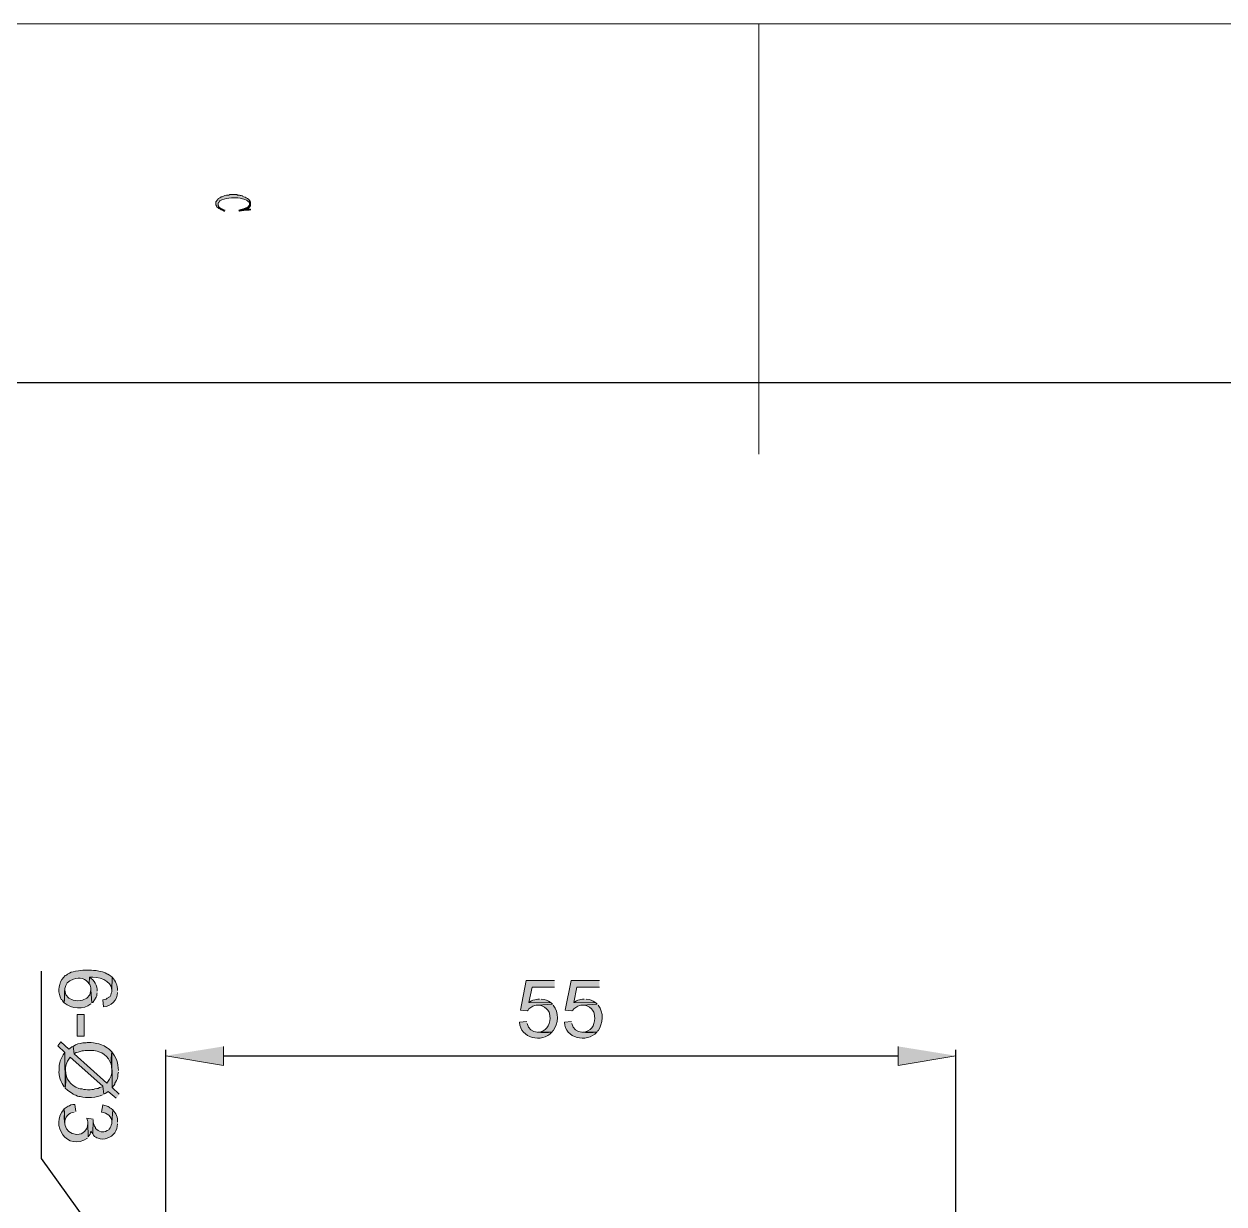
# Model space of a CAD drawing. Header units: inches. Extents: x 3 to 207, y 6 to 294.
# Drawn here: x 69.9 to 127.2, y 237.5 to 293.9 of the extents above; entities that cross this region are included whole.
import ezdxf

# ---------------------------------------------------------------- set-up
doc = ezdxf.new("R2010")
doc.units = ezdxf.units.IN
doc.header["$MEASUREMENT"] = 0
doc.layers.add('图层 1', color=7, linetype='Continuous')

msp = doc.modelspace()

# ---------------------------------------------------------------- hatches: boundary and pattern name
at = {"layer": '图层 1', "true_color": 0xffffff}
h = msp.add_hatch(color=7, dxfattribs=at)
edge = h.paths.add_edge_path()
edge.add_spline(control_points=[(80.645, 285.461), (80.605, 285.503), (80.486, 285.592), (80.433, 285.609), (80.433, 285.609), (80.412, 285.609), (80.412, 285.609), (80.412, 285.609), (80.37, 285.63), (80.37, 285.63), (80.37, 285.63), (80.328, 285.651), (80.328, 285.651), (80.328, 285.651), (80.306, 285.672), (80.306, 285.672), (80.306, 285.672), (80.243, 285.694), (80.243, 285.694), (80.243, 285.694), (80.2, 285.694), (80.2, 285.694), (80.2, 285.694), (80.158, 285.715), (80.158, 285.715), (80.158, 285.715), (80.073, 285.715), (80.073, 285.715), (80.073, 285.715), (80.031, 285.736), (80.031, 285.736), (80.031, 285.736), (79.692, 285.736), (79.692, 285.736), (79.692, 285.736), (79.65, 285.715), (79.65, 285.715), (79.65, 285.715), (79.608, 285.715), (79.608, 285.715), (79.515, 285.713), (79.413, 285.678), (79.333, 285.63), (79.333, 285.63), (79.29, 285.63), (79.29, 285.63), (79.29, 285.63), (79.269, 285.609), (79.269, 285.609), (79.269, 285.609), (79.227, 285.588), (79.227, 285.588), (79.227, 285.588), (79.184, 285.567), (79.184, 285.567), (79.184, 285.567), (79.142, 285.545), (79.142, 285.545), (79.142, 285.545), (79.121, 285.503), (79.121, 285.503), (79.121, 285.503), (79.079, 285.461), (79.079, 285.461), (79.079, 285.461), (79.058, 285.418), (79.058, 285.418), (79.058, 285.418), (79.036, 285.397), (79.036, 285.397), (79.036, 285.397), (79.036, 285.249), (79.036, 285.249), (79.036, 285.249), (79.058, 285.207), (79.058, 285.207), (79.058, 285.207), (79.058, 285.164), (79.058, 285.164), (79.058, 285.164), (79.079, 285.143), (79.079, 285.143), (79.079, 285.143), (79.121, 285.122), (79.121, 285.122), (79.121, 285.122), (79.121, 285.101), (79.121, 285.101), (79.121, 285.101), (79.142, 285.101), (79.142, 285.101), (79.142, 285.101), (79.142, 285.312), (79.142, 285.312), (79.142, 285.312), (79.163, 285.355), (79.163, 285.355), (79.163, 285.355), (79.184, 285.376), (79.184, 285.376), (79.184, 285.376), (79.206, 285.418), (79.206, 285.418), (79.206, 285.418), (79.227, 285.44), (79.227, 285.44), (79.227, 285.44), (79.311, 285.482), (79.311, 285.482), (79.473, 285.548), (79.603, 285.564), (79.777, 285.588), (79.964, 285.595), (80.024, 285.583), (80.2, 285.567), (80.266, 285.53), (80.346, 285.54), (80.412, 285.503), (80.572, 285.464), (80.524, 285.415), (80.624, 285.376), (80.624, 285.376), (80.624, 285.355), (80.624, 285.355), (80.624, 285.355), (80.645, 285.312), (80.645, 285.312)], knot_values=[0, 0, 0, 0, 0.352778, 0.352778, 0.352778, 0.705556, 0.705556, 0.705556, 1.058333, 1.058333, 1.058333, 1.411111, 1.411111, 1.411111, 1.763889, 1.763889, 1.763889, 2.116667, 2.116667, 2.116667, 2.469444, 2.469444, 2.469444, 2.822222, 2.822222, 2.822222, 3.175, 3.175, 3.175, 3.527778, 3.527778, 3.527778, 3.880556, 3.880556, 3.880556, 4.233333, 4.233333, 4.233333, 4.586111, 4.586111, 4.586111, 4.938889, 4.938889, 4.938889, 5.291667, 5.291667, 5.291667, 5.644444, 5.644444, 5.644444, 5.997222, 5.997222, 5.997222, 6.35, 6.35, 6.35, 6.702778, 6.702778, 6.702778, 7.055556, 7.055556, 7.055556, 7.408333, 7.408333, 7.408333, 7.761111, 7.761111, 7.761111, 8.113889, 8.113889, 8.113889, 8.466667, 8.466667, 8.466667, 8.819444, 8.819444, 8.819444, 9.172222, 9.172222, 9.172222, 9.525, 9.525, 9.525, 9.877778, 9.877778, 9.877778, 10.230556, 10.230556, 10.230556, 10.583333, 10.583333, 10.583333, 10.936111, 10.936111, 10.936111, 11.288889, 11.288889, 11.288889, 11.641667, 11.641667, 11.641667, 11.994444, 11.994444, 11.994444, 12.347222, 12.347222, 12.347222, 12.7, 12.7, 12.7, 13.052778, 13.052778, 13.052778, 13.405556, 13.405556, 13.405556, 13.758333, 13.758333, 13.758333, 14.111111, 14.111111, 14.111111, 14.463889, 14.463889, 14.463889, 14.816667, 14.816667, 14.816667, 14.816667], degree=3, periodic=0)
edge.add_line((80.645, 285.312), (80.645, 285.461))
h = msp.add_hatch(color=7, dxfattribs=at)
edge = h.paths.add_edge_path()
edge.add_spline(control_points=[(80.687, 285.27), (80.687, 285.27), (80.687, 285.397), (80.687, 285.397), (80.687, 285.397), (80.666, 285.418), (80.666, 285.418), (80.666, 285.418), (80.645, 285.461), (80.645, 285.461), (80.645, 285.461), (80.645, 285.27), (80.645, 285.27), (80.645, 285.27), (80.624, 285.228), (80.624, 285.228), (80.624, 285.228), (80.603, 285.207), (80.603, 285.207), (80.603, 285.207), (80.581, 285.164), (80.581, 285.164), (80.581, 285.164), (80.56, 285.143), (80.56, 285.143), (80.56, 285.143), (80.539, 285.143), (80.539, 285.143), (80.482, 285.098), (80.215, 285.018), (80.137, 284.995), (80.137, 284.995), (80.158, 284.953), (80.158, 284.953), (80.262, 284.965), (80.459, 284.999), (80.56, 284.995), (80.56, 284.995), (80.56, 285.059), (80.56, 285.059), (80.56, 285.059), (80.581, 285.08), (80.581, 285.08), (80.581, 285.08), (80.603, 285.101), (80.603, 285.101), (80.603, 285.101), (80.645, 285.143), (80.645, 285.143), (80.645, 285.143), (80.666, 285.164), (80.666, 285.164), (80.666, 285.164), (80.687, 285.207), (80.687, 285.207), (80.687, 285.207), (80.687, 285.249), (80.687, 285.249)], knot_values=[0, 0, 0, 0, 0.352778, 0.352778, 0.352778, 0.705556, 0.705556, 0.705556, 1.058333, 1.058333, 1.058333, 1.411111, 1.411111, 1.411111, 1.763889, 1.763889, 1.763889, 2.116667, 2.116667, 2.116667, 2.469444, 2.469444, 2.469444, 2.822222, 2.822222, 2.822222, 3.175, 3.175, 3.175, 3.527778, 3.527778, 3.527778, 3.880556, 3.880556, 3.880556, 4.233333, 4.233333, 4.233333, 4.586111, 4.586111, 4.586111, 4.938889, 4.938889, 4.938889, 5.291667, 5.291667, 5.291667, 5.644444, 5.644444, 5.644444, 5.997222, 5.997222, 5.997222, 6.35, 6.35, 6.35, 6.702778, 6.702778, 6.702778, 6.702778], degree=3, periodic=0)
edge.add_line((80.687, 285.249), (80.687, 285.27))
h = msp.add_hatch(color=7, dxfattribs=at)
edge = h.paths.add_edge_path()
edge.add_spline(control_points=[(79.481, 284.995), (79.481, 284.995), (79.439, 284.995), (79.439, 284.995), (79.439, 284.995), (79.396, 285.016), (79.396, 285.016), (79.396, 285.016), (79.354, 285.037), (79.354, 285.037), (79.354, 285.037), (79.311, 285.059), (79.311, 285.059), (79.311, 285.059), (79.269, 285.08), (79.269, 285.08), (79.158, 285.132), (79.182, 285.171), (79.142, 285.249), (79.142, 285.249), (79.142, 285.101), (79.142, 285.101), (79.142, 285.101), (79.163, 285.08), (79.163, 285.08), (79.163, 285.08), (79.206, 285.059), (79.206, 285.059), (79.206, 285.059), (79.248, 285.037), (79.248, 285.037), (79.248, 285.037), (79.29, 285.016), (79.29, 285.016), (79.29, 285.016), (79.333, 284.995), (79.333, 284.995), (79.333, 284.995), (79.375, 284.974), (79.375, 284.974), (79.375, 284.974), (79.439, 284.932), (79.439, 284.932)], knot_values=[0, 0, 0, 0, 0.352778, 0.352778, 0.352778, 0.705556, 0.705556, 0.705556, 1.058333, 1.058333, 1.058333, 1.411111, 1.411111, 1.411111, 1.763889, 1.763889, 1.763889, 2.116667, 2.116667, 2.116667, 2.469444, 2.469444, 2.469444, 2.822222, 2.822222, 2.822222, 3.175, 3.175, 3.175, 3.527778, 3.527778, 3.527778, 3.880556, 3.880556, 3.880556, 4.233333, 4.233333, 4.233333, 4.586111, 4.586111, 4.586111, 4.938889, 4.938889, 4.938889, 4.938889], degree=3, periodic=0)
edge.add_line((79.439, 284.932), (79.481, 284.995))
for points in [[(80.687, 284.995), (80.687, 285.037), (80.56, 285.037), (80.56, 284.995), (80.645, 284.995)], [(95.208, 248.207), (93.853, 248.207), (93.578, 246.789), (93.895, 246.747), (93.938, 246.789), (93.98, 246.853), (94.17, 246.98), (94.255, 247.001), (94.319, 247.022), (94.403, 247.022), (95.102, 247.064), (95.038, 247.128), (93.98, 247.149), (94.128, 247.89), (95.208, 247.89)], [(97.345, 248.207), (95.991, 248.207), (95.716, 246.789), (96.033, 246.747), (96.075, 246.789), (96.118, 246.853), (96.308, 246.98), (96.393, 247.001), (96.456, 247.022), (96.541, 247.022), (97.24, 247.064), (97.176, 247.128), (96.118, 247.149), (96.266, 247.89), (97.345, 247.89)], [(79.396, 245.054), (79.396, 244.143), (76.644, 244.609)], [(111.612, 245.054), (111.612, 244.143), (114.363, 244.609)], [(73.173, 241.582), (72.877, 241.625), (72.877, 241.603), (72.898, 241.519), (72.919, 241.455), (72.919, 241.392), (72.94, 240.736), (73.025, 240.862), (73.046, 240.926), (73.067, 241.011), (73.152, 240.884), (73.173, 241.54)]]:
    msp.add_hatch(color=7, dxfattribs=at).paths.add_polyline_path(points)
h = msp.add_hatch(color=7, dxfattribs=at)
edge = h.paths.add_edge_path()
edge.add_spline(control_points=[(74.083, 248.356), (73.82, 248.575), (74.004, 248.42), (73.745, 248.567), (73.553, 248.638), (73.514, 248.639), (73.321, 248.673), (73.131, 248.688), (73.063, 248.703), (72.856, 248.694), (72.561, 248.711), (72.558, 248.673), (72.327, 248.652), (72.17, 248.61), (72.083, 248.591), (71.945, 248.504), (71.945, 248.504), (71.903, 248.461), (71.903, 248.461), (71.903, 248.461), (71.84, 248.44), (71.84, 248.44), (71.84, 248.44), (71.819, 248.419), (71.819, 248.419), (71.819, 248.419), (71.776, 248.356), (71.776, 248.356), (71.776, 248.356), (71.67, 248.25), (71.67, 248.25), (71.507, 247.933), (71.485, 247.622), (71.649, 247.297), (71.649, 247.297), (71.67, 247.297), (71.67, 247.297), (71.67, 247.297), (71.713, 247.234), (71.713, 247.234), (71.713, 247.234), (71.755, 247.17), (71.755, 247.17), (71.755, 247.17), (71.797, 247.128), (71.797, 247.128), (71.849, 247.627), (71.668, 248.091), (72.242, 248.271), (72.508, 248.373), (72.846, 248.301), (72.983, 248.038), (72.983, 248.038), (73.004, 248.356), (73.004, 248.356), (73.388, 248.397), (74.073, 248.224), (74.062, 247.742)], knot_values=[0, 0, 0, 0, 0.352778, 0.352778, 0.352778, 0.705556, 0.705556, 0.705556, 1.058333, 1.058333, 1.058333, 1.411111, 1.411111, 1.411111, 1.763889, 1.763889, 1.763889, 2.116667, 2.116667, 2.116667, 2.469444, 2.469444, 2.469444, 2.822222, 2.822222, 2.822222, 3.175, 3.175, 3.175, 3.527778, 3.527778, 3.527778, 3.880556, 3.880556, 3.880556, 4.233333, 4.233333, 4.233333, 4.586111, 4.586111, 4.586111, 4.938889, 4.938889, 4.938889, 5.291667, 5.291667, 5.291667, 5.644444, 5.644444, 5.644444, 5.997222, 5.997222, 5.997222, 6.35, 6.35, 6.35, 6.702778, 6.702778, 6.702778, 6.702778], degree=3, periodic=0)
edge.add_line((74.062, 247.742), (74.083, 248.356))
h = msp.add_hatch(color=7, dxfattribs=at)
edge = h.paths.add_edge_path()
edge.add_spline(control_points=[(73.364, 247.699), (73.369, 247.954), (73.225, 248.221), (73.004, 248.356), (73.004, 248.356), (72.983, 248.038), (72.983, 248.038), (72.983, 248.038), (73.025, 247.975), (73.025, 247.975), (73.025, 247.975), (73.046, 247.911), (73.046, 247.911), (73.046, 247.911), (73.067, 247.848), (73.067, 247.848), (73.067, 247.848), (73.067, 247.763), (73.067, 247.763), (73.067, 247.763), (73.11, 247.128), (73.11, 247.128), (73.11, 247.128), (73.152, 247.149), (73.152, 247.149), (73.152, 247.149), (73.321, 247.403), (73.321, 247.403), (73.321, 247.403), (73.342, 247.467), (73.342, 247.467), (73.342, 247.467), (73.342, 247.551), (73.342, 247.551), (73.342, 247.551), (73.364, 247.615), (73.364, 247.615)], knot_values=[0, 0, 0, 0, 0.352778, 0.352778, 0.352778, 0.705556, 0.705556, 0.705556, 1.058333, 1.058333, 1.058333, 1.411111, 1.411111, 1.411111, 1.763889, 1.763889, 1.763889, 2.116667, 2.116667, 2.116667, 2.469444, 2.469444, 2.469444, 2.822222, 2.822222, 2.822222, 3.175, 3.175, 3.175, 3.527778, 3.527778, 3.527778, 3.880556, 3.880556, 3.880556, 4.233333, 4.233333, 4.233333, 4.233333], degree=3, periodic=0)
edge.add_line((73.364, 247.615), (73.364, 247.699))
h = msp.add_hatch(color=7, dxfattribs=at)
edge = h.paths.add_edge_path()
edge.add_spline(control_points=[(74.337, 247.721), (74.341, 247.986), (74.248, 248.161), (74.083, 248.356), (74.083, 248.356), (74.062, 247.742), (74.062, 247.742), (74.062, 247.742), (74.062, 247.657), (74.062, 247.657), (74.062, 247.657), (74.041, 247.594), (74.041, 247.594), (74.041, 247.594), (74.02, 247.509), (74.02, 247.509), (74.02, 247.509), (73.978, 247.445), (73.978, 247.445), (73.978, 247.445), (73.914, 247.403), (73.914, 247.403), (73.914, 247.403), (73.914, 247.382), (73.914, 247.382), (73.914, 247.382), (73.85, 247.361), (73.85, 247.361), (73.85, 247.361), (73.787, 247.318), (73.787, 247.318), (73.787, 247.318), (73.723, 247.297), (73.723, 247.297), (73.723, 247.297), (73.639, 247.276), (73.639, 247.276), (73.639, 247.276), (73.66, 246.937), (73.66, 246.937), (74.023, 246.959), (74.337, 247.271), (74.337, 247.636)], knot_values=[0, 0, 0, 0, 0.352778, 0.352778, 0.352778, 0.705556, 0.705556, 0.705556, 1.058333, 1.058333, 1.058333, 1.411111, 1.411111, 1.411111, 1.763889, 1.763889, 1.763889, 2.116667, 2.116667, 2.116667, 2.469444, 2.469444, 2.469444, 2.822222, 2.822222, 2.822222, 3.175, 3.175, 3.175, 3.527778, 3.527778, 3.527778, 3.880556, 3.880556, 3.880556, 4.233333, 4.233333, 4.233333, 4.586111, 4.586111, 4.586111, 4.938889, 4.938889, 4.938889, 4.938889], degree=3, periodic=0)
edge.add_line((74.337, 247.636), (74.337, 247.721))
h = msp.add_hatch(color=7, dxfattribs=at)
edge = h.paths.add_edge_path()
edge.add_spline(control_points=[(73.11, 247.128), (73.11, 247.128), (73.067, 247.763), (73.067, 247.763), (73.059, 247.033), (71.828, 247.07), (71.819, 247.742), (71.819, 247.742), (71.797, 247.128), (71.797, 247.128), (72.143, 246.848), (72.715, 246.787), (73.067, 247.086)], knot_values=[0, 0, 0, 0, 0.352778, 0.352778, 0.352778, 0.705556, 0.705556, 0.705556, 1.058333, 1.058333, 1.058333, 1.411111, 1.411111, 1.411111, 1.411111], degree=3, periodic=0)
edge.add_line((73.067, 247.086), (73.11, 247.128))
h = msp.add_hatch(color=7, dxfattribs=at)
edge = h.paths.add_edge_path()
edge.add_spline(control_points=[(94.488, 247.318), (94.488, 247.318), (94.403, 247.318), (94.403, 247.318), (94.403, 247.318), (94.319, 247.297), (94.319, 247.297), (94.319, 247.297), (94.255, 247.276), (94.255, 247.276), (94.255, 247.276), (94.17, 247.255), (94.17, 247.255), (94.17, 247.255), (94.107, 247.234), (94.107, 247.234), (94.107, 247.234), (93.98, 247.149), (93.98, 247.149), (93.98, 247.149), (95.038, 247.128), (95.038, 247.128), (94.826, 247.263), (94.807, 247.282), (94.573, 247.318)], knot_values=[0, 0, 0, 0, 0.352778, 0.352778, 0.352778, 0.705556, 0.705556, 0.705556, 1.058333, 1.058333, 1.058333, 1.411111, 1.411111, 1.411111, 1.763889, 1.763889, 1.763889, 2.116667, 2.116667, 2.116667, 2.469444, 2.469444, 2.469444, 2.822222, 2.822222, 2.822222, 2.822222], degree=3, periodic=0)
edge.add_line((94.573, 247.318), (94.488, 247.318))
h = msp.add_hatch(color=7, dxfattribs=at)
edge = h.paths.add_edge_path()
edge.add_spline(control_points=[(95.102, 247.064), (95.102, 247.064), (94.403, 247.022), (94.403, 247.022), (94.578, 247.038), (94.699, 246.954), (94.827, 246.853), (94.995, 246.656), (94.947, 246.623), (94.996, 246.408), (94.968, 246.044), (94.809, 245.741), (94.403, 245.731), (94.403, 245.731), (95.081, 245.731), (95.081, 245.731), (95.081, 245.731), (95.123, 245.794), (95.123, 245.794), (95.123, 245.794), (95.144, 245.794), (95.144, 245.794), (95.378, 246.15), (95.436, 246.678), (95.144, 247.022)], knot_values=[0, 0, 0, 0, 0.352778, 0.352778, 0.352778, 0.705556, 0.705556, 0.705556, 1.058333, 1.058333, 1.058333, 1.411111, 1.411111, 1.411111, 1.763889, 1.763889, 1.763889, 2.116667, 2.116667, 2.116667, 2.469444, 2.469444, 2.469444, 2.822222, 2.822222, 2.822222, 2.822222], degree=3, periodic=0)
edge.add_line((95.144, 247.022), (95.102, 247.064))
h = msp.add_hatch(color=7, dxfattribs=at)
edge = h.paths.add_edge_path()
edge.add_spline(control_points=[(96.626, 247.318), (96.626, 247.318), (96.541, 247.318), (96.541, 247.318), (96.541, 247.318), (96.456, 247.297), (96.456, 247.297), (96.456, 247.297), (96.393, 247.276), (96.393, 247.276), (96.393, 247.276), (96.308, 247.255), (96.308, 247.255), (96.308, 247.255), (96.245, 247.234), (96.245, 247.234), (96.245, 247.234), (96.118, 247.149), (96.118, 247.149), (96.118, 247.149), (97.176, 247.128), (97.176, 247.128), (96.964, 247.263), (96.944, 247.282), (96.711, 247.318)], knot_values=[0, 0, 0, 0, 0.352778, 0.352778, 0.352778, 0.705556, 0.705556, 0.705556, 1.058333, 1.058333, 1.058333, 1.411111, 1.411111, 1.411111, 1.763889, 1.763889, 1.763889, 2.116667, 2.116667, 2.116667, 2.469444, 2.469444, 2.469444, 2.822222, 2.822222, 2.822222, 2.822222], degree=3, periodic=0)
edge.add_line((96.711, 247.318), (96.626, 247.318))
h = msp.add_hatch(color=7, dxfattribs=at)
edge = h.paths.add_edge_path()
edge.add_spline(control_points=[(97.24, 247.064), (97.24, 247.064), (96.541, 247.022), (96.541, 247.022), (96.715, 247.038), (96.837, 246.954), (96.964, 246.853), (97.133, 246.656), (97.085, 246.623), (97.134, 246.408), (97.106, 246.044), (96.947, 245.741), (96.541, 245.731), (96.541, 245.731), (97.219, 245.731), (97.219, 245.731), (97.219, 245.731), (97.261, 245.794), (97.261, 245.794), (97.261, 245.794), (97.282, 245.794), (97.282, 245.794), (97.515, 246.15), (97.574, 246.678), (97.282, 247.022)], knot_values=[0, 0, 0, 0, 0.352778, 0.352778, 0.352778, 0.705556, 0.705556, 0.705556, 1.058333, 1.058333, 1.058333, 1.411111, 1.411111, 1.411111, 1.763889, 1.763889, 1.763889, 2.116667, 2.116667, 2.116667, 2.469444, 2.469444, 2.469444, 2.822222, 2.822222, 2.822222, 2.822222], degree=3, periodic=0)
edge.add_line((97.282, 247.022), (97.24, 247.064))
h = msp.add_hatch(color=7, dxfattribs=at)
h.dxf.hatch_style = 2
h.paths.add_polyline_path([(72.411, 245.54), (72.75, 245.54), (72.75, 246.578), (72.411, 246.578)])
h = msp.add_hatch(color=7, dxfattribs=at)
edge = h.paths.add_edge_path()
edge.add_spline(control_points=[(93.874, 246.239), (93.874, 246.239), (93.536, 246.218), (93.536, 246.218), (93.569, 245.423), (94.603, 245.212), (95.081, 245.731), (94.65, 245.724), (94.016, 245.59), (93.895, 246.154)], knot_values=[0, 0, 0, 0, 0.352778, 0.352778, 0.352778, 0.705556, 0.705556, 0.705556, 1.058333, 1.058333, 1.058333, 1.058333], degree=3, periodic=0)
edge.add_line((93.895, 246.154), (93.874, 246.239))
h = msp.add_hatch(color=7, dxfattribs=at)
edge = h.paths.add_edge_path()
edge.add_spline(control_points=[(96.012, 246.239), (96.012, 246.239), (95.673, 246.218), (95.673, 246.218), (95.706, 245.423), (96.741, 245.212), (97.219, 245.731), (96.787, 245.724), (96.154, 245.59), (96.033, 246.154)], knot_values=[0, 0, 0, 0, 0.352778, 0.352778, 0.352778, 0.705556, 0.705556, 0.705556, 1.058333, 1.058333, 1.058333, 1.058333], degree=3, periodic=0)
edge.add_line((96.033, 246.154), (96.012, 246.239))
h = msp.add_hatch(color=7, dxfattribs=at)
edge = h.paths.add_edge_path()
edge.add_spline(control_points=[(74.422, 242.768), (74.422, 242.768), (74.083, 243.085), (74.083, 243.085), (74.083, 243.085), (74.062, 244.8), (74.062, 244.8), (73.942, 243.884), (74.256, 243.896), (73.829, 243.297), (73.829, 243.297), (72.263, 244.694), (72.263, 244.694), (72.263, 244.694), (72.221, 245.054), (72.221, 245.054), (72.221, 245.054), (72.157, 245.032), (72.157, 245.032), (72.157, 245.032), (72.072, 244.969), (72.072, 244.969), (72.072, 244.969), (72.009, 244.927), (72.009, 244.927), (72.009, 244.927), (71.628, 245.265), (71.628, 245.265), (71.628, 245.265), (71.48, 245.075), (71.48, 245.075), (71.48, 245.075), (71.819, 244.757), (71.819, 244.757), (71.819, 244.757), (71.84, 243.064), (71.84, 243.064), (71.977, 243.975), (71.656, 243.93), (72.072, 244.546), (72.072, 244.546), (73.639, 243.149), (73.639, 243.149), (73.639, 243.149), (73.681, 242.768), (73.681, 242.768), (73.681, 242.768), (73.745, 242.81), (73.745, 242.81), (73.745, 242.81), (73.829, 242.852), (73.829, 242.852), (73.829, 242.852), (73.893, 242.895), (73.893, 242.895), (73.893, 242.895), (74.274, 242.577), (74.274, 242.577)], knot_values=[0, 0, 0, 0, 0.352778, 0.352778, 0.352778, 0.705556, 0.705556, 0.705556, 1.058333, 1.058333, 1.058333, 1.411111, 1.411111, 1.411111, 1.763889, 1.763889, 1.763889, 2.116667, 2.116667, 2.116667, 2.469444, 2.469444, 2.469444, 2.822222, 2.822222, 2.822222, 3.175, 3.175, 3.175, 3.527778, 3.527778, 3.527778, 3.880556, 3.880556, 3.880556, 4.233333, 4.233333, 4.233333, 4.586111, 4.586111, 4.586111, 4.938889, 4.938889, 4.938889, 5.291667, 5.291667, 5.291667, 5.644444, 5.644444, 5.644444, 5.997222, 5.997222, 5.997222, 6.35, 6.35, 6.35, 6.702778, 6.702778, 6.702778, 6.702778], degree=3, periodic=0)
edge.add_line((74.274, 242.577), (74.422, 242.768))
h = msp.add_hatch(color=7, dxfattribs=at)
edge = h.paths.add_edge_path()
edge.add_spline(control_points=[(74.062, 244.8), (74.062, 244.8), (73.956, 244.905), (73.956, 244.905), (73.956, 244.905), (73.893, 244.948), (73.893, 244.948), (73.893, 244.948), (73.85, 244.99), (73.85, 244.99), (73.85, 244.99), (73.766, 245.032), (73.766, 245.032), (73.766, 245.032), (73.702, 245.075), (73.702, 245.075), (73.702, 245.075), (73.681, 245.075), (73.681, 245.075), (73.439, 245.192), (73.446, 245.173), (73.194, 245.223), (72.841, 245.271), (72.989, 245.22), (72.686, 245.223), (72.5, 245.188), (72.379, 245.179), (72.221, 245.054), (72.221, 245.054), (72.263, 244.694), (72.263, 244.694), (72.263, 244.694), (72.284, 244.715), (72.284, 244.715), (72.284, 244.715), (72.369, 244.757), (72.369, 244.757), (72.369, 244.757), (72.453, 244.778), (72.453, 244.778), (72.453, 244.778), (72.644, 244.842), (72.644, 244.842), (72.644, 244.842), (72.708, 244.842), (72.708, 244.842), (72.708, 244.842), (72.792, 244.863), (72.792, 244.863), (73.014, 244.867), (73.236, 244.868), (73.448, 244.8), (73.812, 244.675), (74.093, 244.306), (74.062, 243.911)], knot_values=[0, 0, 0, 0, 0.352778, 0.352778, 0.352778, 0.705556, 0.705556, 0.705556, 1.058333, 1.058333, 1.058333, 1.411111, 1.411111, 1.411111, 1.763889, 1.763889, 1.763889, 2.116667, 2.116667, 2.116667, 2.469444, 2.469444, 2.469444, 2.822222, 2.822222, 2.822222, 3.175, 3.175, 3.175, 3.527778, 3.527778, 3.527778, 3.880556, 3.880556, 3.880556, 4.233333, 4.233333, 4.233333, 4.586111, 4.586111, 4.586111, 4.938889, 4.938889, 4.938889, 5.291667, 5.291667, 5.291667, 5.644444, 5.644444, 5.644444, 5.997222, 5.997222, 5.997222, 6.35, 6.35, 6.35, 6.35], degree=3, periodic=0)
edge.add_line((74.062, 243.911), (74.062, 244.8))
h = msp.add_hatch(color=7, dxfattribs=at)
edge = h.paths.add_edge_path()
edge.add_spline(control_points=[(71.84, 243.064), (71.84, 243.064), (71.819, 244.757), (71.819, 244.757), (71.61, 244.458), (71.543, 244.279), (71.543, 243.911), (71.517, 243.687), (71.651, 243.285), (71.797, 243.127)], knot_values=[0, 0, 0, 0, 0.352778, 0.352778, 0.352778, 0.705556, 0.705556, 0.705556, 1.058333, 1.058333, 1.058333, 1.058333], degree=3, periodic=0)
edge.add_line((71.797, 243.127), (71.84, 243.064))
h = msp.add_hatch(color=7, dxfattribs=at)
edge = h.paths.add_edge_path()
edge.add_spline(control_points=[(74.38, 243.911), (74.38, 244.236), (74.264, 244.546), (74.062, 244.8), (74.062, 244.8), (74.083, 243.085), (74.083, 243.085), (74.311, 243.355), (74.105, 243.163), (74.295, 243.424), (74.361, 243.551), (74.335, 243.694), (74.38, 243.826)], knot_values=[0, 0, 0, 0, 0.352778, 0.352778, 0.352778, 0.705556, 0.705556, 0.705556, 1.058333, 1.058333, 1.058333, 1.411111, 1.411111, 1.411111, 1.411111], degree=3, periodic=0)
edge.add_line((74.38, 243.826), (74.38, 243.911))
h = msp.add_hatch(color=7, dxfattribs=at)
edge = h.paths.add_edge_path()
edge.add_spline(control_points=[(73.681, 242.768), (73.681, 242.768), (73.639, 243.149), (73.639, 243.149), (73.639, 243.149), (73.618, 243.127), (73.618, 243.127), (73.618, 243.127), (73.533, 243.106), (73.533, 243.106), (73.533, 243.106), (73.469, 243.085), (73.469, 243.085), (73.469, 243.085), (73.406, 243.043), (73.406, 243.043), (73.406, 243.043), (73.342, 243.043), (73.342, 243.043), (73.342, 243.043), (73.258, 243.022), (73.258, 243.022), (73.258, 243.022), (73.194, 243), (73.194, 243), (73.194, 243), (73.11, 243), (73.11, 243), (73.11, 243), (73.025, 242.979), (73.025, 242.979), (73.025, 242.979), (72.898, 242.979), (72.898, 242.979), (72.898, 242.979), (72.813, 243), (72.813, 243), (72.813, 243), (72.729, 243), (72.729, 243), (72.729, 243), (72.644, 243.022), (72.644, 243.022), (72.644, 243.022), (72.559, 243.022), (72.559, 243.022), (72.559, 243.022), (72.496, 243.043), (72.496, 243.043), (72.049, 243.22), (71.894, 243.467), (71.84, 243.932), (71.84, 243.932), (71.84, 243.064), (71.84, 243.064), (71.84, 243.064), (71.945, 242.958), (71.945, 242.958), (71.945, 242.958), (72.2, 242.789), (72.2, 242.789), (72.2, 242.789), (72.221, 242.768), (72.221, 242.768), (72.221, 242.768), (72.284, 242.746), (72.284, 242.746), (72.284, 242.746), (72.348, 242.725), (72.348, 242.725), (72.348, 242.725), (72.432, 242.683), (72.432, 242.683), (72.432, 242.683), (72.496, 242.662), (72.496, 242.662), (72.496, 242.662), (72.559, 242.662), (72.559, 242.662), (72.833, 242.581), (73.37, 242.6), (73.618, 242.746)], knot_values=[0, 0, 0, 0, 0.352778, 0.352778, 0.352778, 0.705556, 0.705556, 0.705556, 1.058333, 1.058333, 1.058333, 1.411111, 1.411111, 1.411111, 1.763889, 1.763889, 1.763889, 2.116667, 2.116667, 2.116667, 2.469444, 2.469444, 2.469444, 2.822222, 2.822222, 2.822222, 3.175, 3.175, 3.175, 3.527778, 3.527778, 3.527778, 3.880556, 3.880556, 3.880556, 4.233333, 4.233333, 4.233333, 4.586111, 4.586111, 4.586111, 4.938889, 4.938889, 4.938889, 5.291667, 5.291667, 5.291667, 5.644444, 5.644444, 5.644444, 5.997222, 5.997222, 5.997222, 6.35, 6.35, 6.35, 6.702778, 6.702778, 6.702778, 7.055556, 7.055556, 7.055556, 7.408333, 7.408333, 7.408333, 7.761111, 7.761111, 7.761111, 8.113889, 8.113889, 8.113889, 8.466667, 8.466667, 8.466667, 8.819444, 8.819444, 8.819444, 9.172222, 9.172222, 9.172222, 9.525, 9.525, 9.525, 9.525], degree=3, periodic=0)
edge.add_line((73.618, 242.746), (73.681, 242.768))
h = msp.add_hatch(color=7, dxfattribs=at)
edge = h.paths.add_edge_path()
edge.add_spline(control_points=[(72.94, 240.736), (72.94, 240.736), (72.919, 241.392), (72.919, 241.392), (72.888, 241.167), (72.932, 241.186), (72.771, 241.011), (72.631, 240.848), (72.571, 240.883), (72.39, 240.841), (71.695, 240.908), (71.808, 241.522), (71.797, 242.069), (71.073, 241.307), (71.955, 240.011), (72.898, 240.672)], knot_values=[0, 0, 0, 0, 0.352778, 0.352778, 0.352778, 0.705556, 0.705556, 0.705556, 1.058333, 1.058333, 1.058333, 1.411111, 1.411111, 1.411111, 1.763889, 1.763889, 1.763889, 1.763889], degree=3, periodic=0)
edge.add_line((72.898, 240.672), (72.94, 240.736))
h = msp.add_hatch(color=7, dxfattribs=at)
edge = h.paths.add_edge_path()
edge.add_spline(control_points=[(72.348, 241.942), (72.348, 241.942), (72.305, 242.281), (72.305, 242.281), (72.305, 242.281), (72.2, 242.281), (72.2, 242.281), (72.2, 242.281), (72.115, 242.259), (72.115, 242.259), (72.115, 242.259), (72.051, 242.217), (72.051, 242.217), (72.051, 242.217), (71.988, 242.196), (71.988, 242.196), (71.988, 242.196), (71.797, 242.069), (71.797, 242.069), (71.797, 242.069), (71.819, 241.413), (71.819, 241.413), (71.802, 241.655), (72.022, 241.891), (72.263, 241.921)], knot_values=[0, 0, 0, 0, 0.352778, 0.352778, 0.352778, 0.705556, 0.705556, 0.705556, 1.058333, 1.058333, 1.058333, 1.411111, 1.411111, 1.411111, 1.763889, 1.763889, 1.763889, 2.116667, 2.116667, 2.116667, 2.469444, 2.469444, 2.469444, 2.822222, 2.822222, 2.822222, 2.822222], degree=3, periodic=0)
edge.add_line((72.263, 241.921), (72.348, 241.942))
h = msp.add_hatch(color=7, dxfattribs=at)
edge = h.paths.add_edge_path()
edge.add_spline(control_points=[(74.337, 241.434), (74.354, 241.667), (74.261, 241.86), (74.105, 242.027), (74.105, 242.027), (74.062, 241.413), (74.062, 241.413), (74.062, 241.413), (74.062, 241.371), (74.062, 241.371), (74.062, 241.371), (74.041, 241.286), (74.041, 241.286), (74.041, 241.286), (74.02, 241.222), (74.02, 241.222), (74.02, 241.222), (73.978, 241.159), (73.978, 241.159), (73.978, 241.159), (73.935, 241.095), (73.935, 241.095), (73.935, 241.095), (73.914, 241.074), (73.914, 241.074), (73.914, 241.074), (73.85, 241.032), (73.85, 241.032), (73.622, 240.913), (73.466, 240.972), (73.279, 241.138), (73.279, 241.138), (73.279, 241.18), (73.279, 241.18), (73.279, 241.18), (73.237, 241.244), (73.237, 241.244), (73.237, 241.244), (73.216, 241.307), (73.216, 241.307), (73.216, 241.307), (73.194, 241.371), (73.194, 241.371), (73.194, 241.371), (73.173, 241.455), (73.173, 241.455), (73.173, 241.455), (73.173, 241.54), (73.173, 241.54), (73.173, 241.54), (73.152, 240.884), (73.152, 240.884), (73.152, 240.884), (73.194, 240.82), (73.194, 240.82), (73.194, 240.82), (73.237, 240.757), (73.237, 240.757), (73.237, 240.757), (73.3, 240.714), (73.3, 240.714), (73.3, 240.714), (73.342, 240.693), (73.342, 240.693), (73.342, 240.693), (73.406, 240.672), (73.406, 240.672), (73.549, 240.608), (73.707, 240.619), (73.85, 240.672), (74.152, 240.768), (74.324, 241.039), (74.337, 241.349)], knot_values=[0, 0, 0, 0, 0.352778, 0.352778, 0.352778, 0.705556, 0.705556, 0.705556, 1.058333, 1.058333, 1.058333, 1.411111, 1.411111, 1.411111, 1.763889, 1.763889, 1.763889, 2.116667, 2.116667, 2.116667, 2.469444, 2.469444, 2.469444, 2.822222, 2.822222, 2.822222, 3.175, 3.175, 3.175, 3.527778, 3.527778, 3.527778, 3.880556, 3.880556, 3.880556, 4.233333, 4.233333, 4.233333, 4.586111, 4.586111, 4.586111, 4.938889, 4.938889, 4.938889, 5.291667, 5.291667, 5.291667, 5.644444, 5.644444, 5.644444, 5.997222, 5.997222, 5.997222, 6.35, 6.35, 6.35, 6.702778, 6.702778, 6.702778, 7.055556, 7.055556, 7.055556, 7.408333, 7.408333, 7.408333, 7.761111, 7.761111, 7.761111, 8.113889, 8.113889, 8.113889, 8.466667, 8.466667, 8.466667, 8.466667], degree=3, periodic=0)
edge.add_line((74.337, 241.349), (74.337, 241.434))
h = msp.add_hatch(color=7, dxfattribs=at)
edge = h.paths.add_edge_path()
edge.add_spline(control_points=[(74.105, 242.027), (73.88, 242.2), (73.915, 242.18), (73.639, 242.259), (73.639, 242.259), (73.575, 241.921), (73.575, 241.921), (73.822, 241.896), (74.094, 241.699), (74.062, 241.413)], knot_values=[0, 0, 0, 0, 0.352778, 0.352778, 0.352778, 0.705556, 0.705556, 0.705556, 1.058333, 1.058333, 1.058333, 1.058333], degree=3, periodic=0)
edge.add_line((74.062, 241.413), (74.105, 242.027))

# ---------------------------------------------------------------- linework, layer by layer
at = {"layer": '图层 1', "color": 7, "lineweight": 15, "true_color": 0xffffff}
for points in [[(206.777, 5.934), (206.777, 293.885), (3.154, 293.885)], [(104.966, 276.761), (104.966, 293.885)], [(104.966, 293.885), (104.966, 273.332)]]:
    msp.add_lwpolyline(points, dxfattribs=at)
at = {"layer": '图层 1', "lineweight": 0}
for points in [[(80.687, 284.995), (80.687, 285.037), (80.56, 285.037), (80.56, 284.995), (80.645, 284.995)], [(95.208, 248.207), (93.853, 248.207), (93.578, 246.789), (93.895, 246.747), (93.938, 246.789), (93.98, 246.853), (94.17, 246.98), (94.255, 247.001), (94.319, 247.022), (94.403, 247.022), (95.102, 247.064), (95.038, 247.128), (93.98, 247.149), (94.128, 247.89), (95.208, 247.89)], [(97.345, 248.207), (95.991, 248.207), (95.716, 246.789), (96.033, 246.747), (96.075, 246.789), (96.118, 246.853), (96.308, 246.98), (96.393, 247.001), (96.456, 247.022), (96.541, 247.022), (97.24, 247.064), (97.176, 247.128), (96.118, 247.149), (96.266, 247.89), (97.345, 247.89)], [(72.411, 245.54), (72.75, 245.54), (72.75, 246.578), (72.411, 246.578), (72.411, 245.54)], [(79.396, 245.054), (79.396, 244.143), (76.644, 244.609)], [(111.612, 245.054), (111.612, 244.143), (114.363, 244.609)], [(73.173, 241.582), (72.877, 241.625), (72.877, 241.603), (72.898, 241.519), (72.919, 241.455), (72.919, 241.392), (72.94, 240.736), (73.025, 240.862), (73.046, 240.926), (73.067, 241.011), (73.152, 240.884), (73.173, 241.54)]]:
    msp.add_lwpolyline(points, dxfattribs=at)
at = {"layer": '图层 1', "color": 7, "lineweight": 30, "true_color": 0xffffff}
msp.add_lwpolyline([(6.562, 276.761), (203.369, 276.761), (203.369, 9.342)], dxfattribs=at)
at = {"layer": '图层 1', "color": 7, "lineweight": 25, "true_color": 0xffffff}
for points in [[(70.697, 248.652), (70.697, 239.698), (74.464, 234.449)], [(76.644, 231.38), (76.644, 244.884)], [(114.363, 231.38), (114.363, 244.884)], [(79.396, 244.609), (111.612, 244.609)]]:
    msp.add_lwpolyline(points, dxfattribs=at)
at = {"layer": '图层 1', "lineweight": 0}
for points, knots in [([(80.645, 285.461), (80.605, 285.503), (80.486, 285.592), (80.433, 285.609), (80.433, 285.609), (80.412, 285.609), (80.412, 285.609), (80.412, 285.609), (80.37, 285.63), (80.37, 285.63), (80.37, 285.63), (80.328, 285.651), (80.328, 285.651), (80.328, 285.651), (80.306, 285.672), (80.306, 285.672), (80.306, 285.672), (80.243, 285.694), (80.243, 285.694), (80.243, 285.694), (80.2, 285.694), (80.2, 285.694), (80.2, 285.694), (80.158, 285.715), (80.158, 285.715), (80.158, 285.715), (80.073, 285.715), (80.073, 285.715), (80.073, 285.715), (80.031, 285.736), (80.031, 285.736), (80.031, 285.736), (79.692, 285.736), (79.692, 285.736), (79.692, 285.736), (79.65, 285.715), (79.65, 285.715), (79.65, 285.715), (79.608, 285.715), (79.608, 285.715), (79.515, 285.713), (79.413, 285.678), (79.333, 285.63), (79.333, 285.63), (79.29, 285.63), (79.29, 285.63), (79.29, 285.63), (79.269, 285.609), (79.269, 285.609), (79.269, 285.609), (79.227, 285.588), (79.227, 285.588), (79.227, 285.588), (79.184, 285.567), (79.184, 285.567), (79.184, 285.567), (79.142, 285.545), (79.142, 285.545), (79.142, 285.545), (79.121, 285.503), (79.121, 285.503), (79.121, 285.503), (79.079, 285.461), (79.079, 285.461), (79.079, 285.461), (79.058, 285.418), (79.058, 285.418), (79.058, 285.418), (79.036, 285.397), (79.036, 285.397), (79.036, 285.397), (79.036, 285.249), (79.036, 285.249), (79.036, 285.249), (79.058, 285.207), (79.058, 285.207), (79.058, 285.207), (79.058, 285.164), (79.058, 285.164), (79.058, 285.164), (79.079, 285.143), (79.079, 285.143), (79.079, 285.143), (79.121, 285.122), (79.121, 285.122), (79.121, 285.122), (79.121, 285.101), (79.121, 285.101), (79.121, 285.101), (79.142, 285.101), (79.142, 285.101), (79.142, 285.101), (79.142, 285.312), (79.142, 285.312), (79.142, 285.312), (79.163, 285.355), (79.163, 285.355), (79.163, 285.355), (79.184, 285.376), (79.184, 285.376), (79.184, 285.376), (79.206, 285.418), (79.206, 285.418), (79.206, 285.418), (79.227, 285.44), (79.227, 285.44), (79.227, 285.44), (79.311, 285.482), (79.311, 285.482), (79.473, 285.548), (79.603, 285.564), (79.777, 285.588), (79.964, 285.595), (80.024, 285.583), (80.2, 285.567), (80.266, 285.53), (80.346, 285.54), (80.412, 285.503), (80.572, 285.464), (80.524, 285.415), (80.624, 285.376), (80.624, 285.376), (80.624, 285.355), (80.624, 285.355), (80.624, 285.355), (80.645, 285.312), (80.645, 285.312)], [0, 0, 0, 0, 1, 1, 1, 2, 2, 2, 3, 3, 3, 4, 4, 4, 5, 5, 5, 6, 6, 6, 7, 7, 7, 8, 8, 8, 9, 9, 9, 10, 10, 10, 11, 11, 11, 12, 12, 12, 13, 13, 13, 14, 14, 14, 15, 15, 15, 16, 16, 16, 17, 17, 17, 18, 18, 18, 19, 19, 19, 20, 20, 20, 21, 21, 21, 22, 22, 22, 23, 23, 23, 24, 24, 24, 25, 25, 25, 26, 26, 26, 27, 27, 27, 28, 28, 28, 29, 29, 29, 30, 30, 30, 31, 31, 31, 32, 32, 32, 33, 33, 33, 34, 34, 34, 35, 35, 35, 36, 36, 36, 37, 37, 37, 38, 38, 38, 39, 39, 39, 40, 40, 40, 41, 41, 41, 42, 42, 42, 42]), ([(80.687, 285.27), (80.687, 285.27), (80.687, 285.397), (80.687, 285.397), (80.687, 285.397), (80.666, 285.418), (80.666, 285.418), (80.666, 285.418), (80.645, 285.461), (80.645, 285.461), (80.645, 285.461), (80.645, 285.27), (80.645, 285.27), (80.645, 285.27), (80.624, 285.228), (80.624, 285.228), (80.624, 285.228), (80.603, 285.207), (80.603, 285.207), (80.603, 285.207), (80.581, 285.164), (80.581, 285.164), (80.581, 285.164), (80.56, 285.143), (80.56, 285.143), (80.56, 285.143), (80.539, 285.143), (80.539, 285.143), (80.482, 285.098), (80.215, 285.018), (80.137, 284.995), (80.137, 284.995), (80.158, 284.953), (80.158, 284.953), (80.262, 284.965), (80.459, 284.999), (80.56, 284.995), (80.56, 284.995), (80.56, 285.059), (80.56, 285.059), (80.56, 285.059), (80.581, 285.08), (80.581, 285.08), (80.581, 285.08), (80.603, 285.101), (80.603, 285.101), (80.603, 285.101), (80.645, 285.143), (80.645, 285.143), (80.645, 285.143), (80.666, 285.164), (80.666, 285.164), (80.666, 285.164), (80.687, 285.207), (80.687, 285.207), (80.687, 285.207), (80.687, 285.249), (80.687, 285.249)], [0, 0, 0, 0, 1, 1, 1, 2, 2, 2, 3, 3, 3, 4, 4, 4, 5, 5, 5, 6, 6, 6, 7, 7, 7, 8, 8, 8, 9, 9, 9, 10, 10, 10, 11, 11, 11, 12, 12, 12, 13, 13, 13, 14, 14, 14, 15, 15, 15, 16, 16, 16, 17, 17, 17, 18, 18, 18, 19, 19, 19, 19]), ([(79.481, 284.995), (79.481, 284.995), (79.439, 284.995), (79.439, 284.995), (79.439, 284.995), (79.396, 285.016), (79.396, 285.016), (79.396, 285.016), (79.354, 285.037), (79.354, 285.037), (79.354, 285.037), (79.311, 285.059), (79.311, 285.059), (79.311, 285.059), (79.269, 285.08), (79.269, 285.08), (79.158, 285.132), (79.182, 285.171), (79.142, 285.249), (79.142, 285.249), (79.142, 285.101), (79.142, 285.101), (79.142, 285.101), (79.163, 285.08), (79.163, 285.08), (79.163, 285.08), (79.206, 285.059), (79.206, 285.059), (79.206, 285.059), (79.248, 285.037), (79.248, 285.037), (79.248, 285.037), (79.29, 285.016), (79.29, 285.016), (79.29, 285.016), (79.333, 284.995), (79.333, 284.995), (79.333, 284.995), (79.375, 284.974), (79.375, 284.974), (79.375, 284.974), (79.439, 284.932), (79.439, 284.932)], [0, 0, 0, 0, 1, 1, 1, 2, 2, 2, 3, 3, 3, 4, 4, 4, 5, 5, 5, 6, 6, 6, 7, 7, 7, 8, 8, 8, 9, 9, 9, 10, 10, 10, 11, 11, 11, 12, 12, 12, 13, 13, 13, 14, 14, 14, 14]), ([(74.083, 248.356), (73.82, 248.575), (74.004, 248.42), (73.745, 248.567), (73.553, 248.638), (73.514, 248.639), (73.321, 248.673), (73.131, 248.688), (73.063, 248.703), (72.856, 248.694), (72.561, 248.711), (72.558, 248.673), (72.327, 248.652), (72.17, 248.61), (72.083, 248.591), (71.945, 248.504), (71.945, 248.504), (71.903, 248.461), (71.903, 248.461), (71.903, 248.461), (71.84, 248.44), (71.84, 248.44), (71.84, 248.44), (71.819, 248.419), (71.819, 248.419), (71.819, 248.419), (71.776, 248.356), (71.776, 248.356), (71.776, 248.356), (71.67, 248.25), (71.67, 248.25), (71.507, 247.933), (71.485, 247.622), (71.649, 247.297), (71.649, 247.297), (71.67, 247.297), (71.67, 247.297), (71.67, 247.297), (71.713, 247.234), (71.713, 247.234), (71.713, 247.234), (71.755, 247.17), (71.755, 247.17), (71.755, 247.17), (71.797, 247.128), (71.797, 247.128), (71.849, 247.627), (71.668, 248.091), (72.242, 248.271), (72.508, 248.373), (72.846, 248.301), (72.983, 248.038), (72.983, 248.038), (73.004, 248.356), (73.004, 248.356), (73.388, 248.397), (74.073, 248.224), (74.062, 247.742)], [0, 0, 0, 0, 1, 1, 1, 2, 2, 2, 3, 3, 3, 4, 4, 4, 5, 5, 5, 6, 6, 6, 7, 7, 7, 8, 8, 8, 9, 9, 9, 10, 10, 10, 11, 11, 11, 12, 12, 12, 13, 13, 13, 14, 14, 14, 15, 15, 15, 16, 16, 16, 17, 17, 17, 18, 18, 18, 19, 19, 19, 19]), ([(73.364, 247.699), (73.369, 247.954), (73.225, 248.221), (73.004, 248.356), (73.004, 248.356), (72.983, 248.038), (72.983, 248.038), (72.983, 248.038), (73.025, 247.975), (73.025, 247.975), (73.025, 247.975), (73.046, 247.911), (73.046, 247.911), (73.046, 247.911), (73.067, 247.848), (73.067, 247.848), (73.067, 247.848), (73.067, 247.763), (73.067, 247.763), (73.067, 247.763), (73.11, 247.128), (73.11, 247.128), (73.11, 247.128), (73.152, 247.149), (73.152, 247.149), (73.152, 247.149), (73.321, 247.403), (73.321, 247.403), (73.321, 247.403), (73.342, 247.467), (73.342, 247.467), (73.342, 247.467), (73.342, 247.551), (73.342, 247.551), (73.342, 247.551), (73.364, 247.615), (73.364, 247.615)], [0, 0, 0, 0, 1, 1, 1, 2, 2, 2, 3, 3, 3, 4, 4, 4, 5, 5, 5, 6, 6, 6, 7, 7, 7, 8, 8, 8, 9, 9, 9, 10, 10, 10, 11, 11, 11, 12, 12, 12, 12]), ([(74.337, 247.721), (74.341, 247.986), (74.248, 248.161), (74.083, 248.356), (74.083, 248.356), (74.062, 247.742), (74.062, 247.742), (74.062, 247.742), (74.062, 247.657), (74.062, 247.657), (74.062, 247.657), (74.041, 247.594), (74.041, 247.594), (74.041, 247.594), (74.02, 247.509), (74.02, 247.509), (74.02, 247.509), (73.978, 247.445), (73.978, 247.445), (73.978, 247.445), (73.914, 247.403), (73.914, 247.403), (73.914, 247.403), (73.914, 247.382), (73.914, 247.382), (73.914, 247.382), (73.85, 247.361), (73.85, 247.361), (73.85, 247.361), (73.787, 247.318), (73.787, 247.318), (73.787, 247.318), (73.723, 247.297), (73.723, 247.297), (73.723, 247.297), (73.639, 247.276), (73.639, 247.276), (73.639, 247.276), (73.66, 246.937), (73.66, 246.937), (74.023, 246.959), (74.337, 247.271), (74.337, 247.636)], [0, 0, 0, 0, 1, 1, 1, 2, 2, 2, 3, 3, 3, 4, 4, 4, 5, 5, 5, 6, 6, 6, 7, 7, 7, 8, 8, 8, 9, 9, 9, 10, 10, 10, 11, 11, 11, 12, 12, 12, 13, 13, 13, 14, 14, 14, 14]), ([(73.11, 247.128), (73.11, 247.128), (73.067, 247.763), (73.067, 247.763), (73.059, 247.033), (71.828, 247.07), (71.819, 247.742), (71.819, 247.742), (71.797, 247.128), (71.797, 247.128), (72.143, 246.848), (72.715, 246.787), (73.067, 247.086)], [0, 0, 0, 0, 1, 1, 1, 2, 2, 2, 3, 3, 3, 4, 4, 4, 4]), ([(94.488, 247.318), (94.488, 247.318), (94.403, 247.318), (94.403, 247.318), (94.403, 247.318), (94.319, 247.297), (94.319, 247.297), (94.319, 247.297), (94.255, 247.276), (94.255, 247.276), (94.255, 247.276), (94.17, 247.255), (94.17, 247.255), (94.17, 247.255), (94.107, 247.234), (94.107, 247.234), (94.107, 247.234), (93.98, 247.149), (93.98, 247.149), (93.98, 247.149), (95.038, 247.128), (95.038, 247.128), (94.826, 247.263), (94.807, 247.282), (94.573, 247.318)], [0, 0, 0, 0, 1, 1, 1, 2, 2, 2, 3, 3, 3, 4, 4, 4, 5, 5, 5, 6, 6, 6, 7, 7, 7, 8, 8, 8, 8]), ([(95.102, 247.064), (95.102, 247.064), (94.403, 247.022), (94.403, 247.022), (94.578, 247.038), (94.699, 246.954), (94.827, 246.853), (94.995, 246.656), (94.947, 246.623), (94.996, 246.408), (94.968, 246.044), (94.809, 245.741), (94.403, 245.731), (94.403, 245.731), (95.081, 245.731), (95.081, 245.731), (95.081, 245.731), (95.123, 245.794), (95.123, 245.794), (95.123, 245.794), (95.144, 245.794), (95.144, 245.794), (95.378, 246.15), (95.436, 246.678), (95.144, 247.022)], [0, 0, 0, 0, 1, 1, 1, 2, 2, 2, 3, 3, 3, 4, 4, 4, 5, 5, 5, 6, 6, 6, 7, 7, 7, 8, 8, 8, 8]), ([(96.626, 247.318), (96.626, 247.318), (96.541, 247.318), (96.541, 247.318), (96.541, 247.318), (96.456, 247.297), (96.456, 247.297), (96.456, 247.297), (96.393, 247.276), (96.393, 247.276), (96.393, 247.276), (96.308, 247.255), (96.308, 247.255), (96.308, 247.255), (96.245, 247.234), (96.245, 247.234), (96.245, 247.234), (96.118, 247.149), (96.118, 247.149), (96.118, 247.149), (97.176, 247.128), (97.176, 247.128), (96.964, 247.263), (96.944, 247.282), (96.711, 247.318)], [0, 0, 0, 0, 1, 1, 1, 2, 2, 2, 3, 3, 3, 4, 4, 4, 5, 5, 5, 6, 6, 6, 7, 7, 7, 8, 8, 8, 8]), ([(97.24, 247.064), (97.24, 247.064), (96.541, 247.022), (96.541, 247.022), (96.715, 247.038), (96.837, 246.954), (96.964, 246.853), (97.133, 246.656), (97.085, 246.623), (97.134, 246.408), (97.106, 246.044), (96.947, 245.741), (96.541, 245.731), (96.541, 245.731), (97.219, 245.731), (97.219, 245.731), (97.219, 245.731), (97.261, 245.794), (97.261, 245.794), (97.261, 245.794), (97.282, 245.794), (97.282, 245.794), (97.515, 246.15), (97.574, 246.678), (97.282, 247.022)], [0, 0, 0, 0, 1, 1, 1, 2, 2, 2, 3, 3, 3, 4, 4, 4, 5, 5, 5, 6, 6, 6, 7, 7, 7, 8, 8, 8, 8]), ([(93.874, 246.239), (93.874, 246.239), (93.536, 246.218), (93.536, 246.218), (93.569, 245.423), (94.603, 245.212), (95.081, 245.731), (94.65, 245.724), (94.016, 245.59), (93.895, 246.154)], [0, 0, 0, 0, 1, 1, 1, 2, 2, 2, 3, 3, 3, 3]), ([(96.012, 246.239), (96.012, 246.239), (95.673, 246.218), (95.673, 246.218), (95.706, 245.423), (96.741, 245.212), (97.219, 245.731), (96.787, 245.724), (96.154, 245.59), (96.033, 246.154)], [0, 0, 0, 0, 1, 1, 1, 2, 2, 2, 3, 3, 3, 3]), ([(74.422, 242.768), (74.422, 242.768), (74.083, 243.085), (74.083, 243.085), (74.083, 243.085), (74.062, 244.8), (74.062, 244.8), (73.942, 243.884), (74.256, 243.896), (73.829, 243.297), (73.829, 243.297), (72.263, 244.694), (72.263, 244.694), (72.263, 244.694), (72.221, 245.054), (72.221, 245.054), (72.221, 245.054), (72.157, 245.032), (72.157, 245.032), (72.157, 245.032), (72.072, 244.969), (72.072, 244.969), (72.072, 244.969), (72.009, 244.927), (72.009, 244.927), (72.009, 244.927), (71.628, 245.265), (71.628, 245.265), (71.628, 245.265), (71.48, 245.075), (71.48, 245.075), (71.48, 245.075), (71.819, 244.757), (71.819, 244.757), (71.819, 244.757), (71.84, 243.064), (71.84, 243.064), (71.977, 243.975), (71.656, 243.93), (72.072, 244.546), (72.072, 244.546), (73.639, 243.149), (73.639, 243.149), (73.639, 243.149), (73.681, 242.768), (73.681, 242.768), (73.681, 242.768), (73.745, 242.81), (73.745, 242.81), (73.745, 242.81), (73.829, 242.852), (73.829, 242.852), (73.829, 242.852), (73.893, 242.895), (73.893, 242.895), (73.893, 242.895), (74.274, 242.577), (74.274, 242.577)], [0, 0, 0, 0, 1, 1, 1, 2, 2, 2, 3, 3, 3, 4, 4, 4, 5, 5, 5, 6, 6, 6, 7, 7, 7, 8, 8, 8, 9, 9, 9, 10, 10, 10, 11, 11, 11, 12, 12, 12, 13, 13, 13, 14, 14, 14, 15, 15, 15, 16, 16, 16, 17, 17, 17, 18, 18, 18, 19, 19, 19, 19]), ([(74.062, 244.8), (74.062, 244.8), (73.956, 244.905), (73.956, 244.905), (73.956, 244.905), (73.893, 244.948), (73.893, 244.948), (73.893, 244.948), (73.85, 244.99), (73.85, 244.99), (73.85, 244.99), (73.766, 245.032), (73.766, 245.032), (73.766, 245.032), (73.702, 245.075), (73.702, 245.075), (73.702, 245.075), (73.681, 245.075), (73.681, 245.075), (73.439, 245.192), (73.446, 245.173), (73.194, 245.223), (72.841, 245.271), (72.989, 245.22), (72.686, 245.223), (72.5, 245.188), (72.379, 245.179), (72.221, 245.054), (72.221, 245.054), (72.263, 244.694), (72.263, 244.694), (72.263, 244.694), (72.284, 244.715), (72.284, 244.715), (72.284, 244.715), (72.369, 244.757), (72.369, 244.757), (72.369, 244.757), (72.453, 244.778), (72.453, 244.778), (72.453, 244.778), (72.644, 244.842), (72.644, 244.842), (72.644, 244.842), (72.708, 244.842), (72.708, 244.842), (72.708, 244.842), (72.792, 244.863), (72.792, 244.863), (73.014, 244.867), (73.236, 244.868), (73.448, 244.8), (73.812, 244.675), (74.093, 244.306), (74.062, 243.911)], [0, 0, 0, 0, 1, 1, 1, 2, 2, 2, 3, 3, 3, 4, 4, 4, 5, 5, 5, 6, 6, 6, 7, 7, 7, 8, 8, 8, 9, 9, 9, 10, 10, 10, 11, 11, 11, 12, 12, 12, 13, 13, 13, 14, 14, 14, 15, 15, 15, 16, 16, 16, 17, 17, 17, 18, 18, 18, 18]), ([(71.84, 243.064), (71.84, 243.064), (71.819, 244.757), (71.819, 244.757), (71.61, 244.458), (71.543, 244.279), (71.543, 243.911), (71.517, 243.687), (71.651, 243.285), (71.797, 243.127)], [0, 0, 0, 0, 1, 1, 1, 2, 2, 2, 3, 3, 3, 3]), ([(74.38, 243.911), (74.38, 244.236), (74.264, 244.546), (74.062, 244.8), (74.062, 244.8), (74.083, 243.085), (74.083, 243.085), (74.311, 243.355), (74.105, 243.163), (74.295, 243.424), (74.361, 243.551), (74.335, 243.694), (74.38, 243.826)], [0, 0, 0, 0, 1, 1, 1, 2, 2, 2, 3, 3, 3, 4, 4, 4, 4]), ([(73.681, 242.768), (73.681, 242.768), (73.639, 243.149), (73.639, 243.149), (73.639, 243.149), (73.618, 243.127), (73.618, 243.127), (73.618, 243.127), (73.533, 243.106), (73.533, 243.106), (73.533, 243.106), (73.469, 243.085), (73.469, 243.085), (73.469, 243.085), (73.406, 243.043), (73.406, 243.043), (73.406, 243.043), (73.342, 243.043), (73.342, 243.043), (73.342, 243.043), (73.258, 243.022), (73.258, 243.022), (73.258, 243.022), (73.194, 243), (73.194, 243), (73.194, 243), (73.11, 243), (73.11, 243), (73.11, 243), (73.025, 242.979), (73.025, 242.979), (73.025, 242.979), (72.898, 242.979), (72.898, 242.979), (72.898, 242.979), (72.813, 243), (72.813, 243), (72.813, 243), (72.729, 243), (72.729, 243), (72.729, 243), (72.644, 243.022), (72.644, 243.022), (72.644, 243.022), (72.559, 243.022), (72.559, 243.022), (72.559, 243.022), (72.496, 243.043), (72.496, 243.043), (72.049, 243.22), (71.894, 243.467), (71.84, 243.932), (71.84, 243.932), (71.84, 243.064), (71.84, 243.064), (71.84, 243.064), (71.945, 242.958), (71.945, 242.958), (71.945, 242.958), (72.2, 242.789), (72.2, 242.789), (72.2, 242.789), (72.221, 242.768), (72.221, 242.768), (72.221, 242.768), (72.284, 242.746), (72.284, 242.746), (72.284, 242.746), (72.348, 242.725), (72.348, 242.725), (72.348, 242.725), (72.432, 242.683), (72.432, 242.683), (72.432, 242.683), (72.496, 242.662), (72.496, 242.662), (72.496, 242.662), (72.559, 242.662), (72.559, 242.662), (72.833, 242.581), (73.37, 242.6), (73.618, 242.746)], [0, 0, 0, 0, 1, 1, 1, 2, 2, 2, 3, 3, 3, 4, 4, 4, 5, 5, 5, 6, 6, 6, 7, 7, 7, 8, 8, 8, 9, 9, 9, 10, 10, 10, 11, 11, 11, 12, 12, 12, 13, 13, 13, 14, 14, 14, 15, 15, 15, 16, 16, 16, 17, 17, 17, 18, 18, 18, 19, 19, 19, 20, 20, 20, 21, 21, 21, 22, 22, 22, 23, 23, 23, 24, 24, 24, 25, 25, 25, 26, 26, 26, 27, 27, 27, 27]), ([(72.94, 240.736), (72.94, 240.736), (72.919, 241.392), (72.919, 241.392), (72.888, 241.167), (72.932, 241.186), (72.771, 241.011), (72.631, 240.848), (72.571, 240.883), (72.39, 240.841), (71.695, 240.908), (71.808, 241.522), (71.797, 242.069), (71.073, 241.307), (71.955, 240.011), (72.898, 240.672)], [0, 0, 0, 0, 1, 1, 1, 2, 2, 2, 3, 3, 3, 4, 4, 4, 5, 5, 5, 5]), ([(72.348, 241.942), (72.348, 241.942), (72.305, 242.281), (72.305, 242.281), (72.305, 242.281), (72.2, 242.281), (72.2, 242.281), (72.2, 242.281), (72.115, 242.259), (72.115, 242.259), (72.115, 242.259), (72.051, 242.217), (72.051, 242.217), (72.051, 242.217), (71.988, 242.196), (71.988, 242.196), (71.988, 242.196), (71.797, 242.069), (71.797, 242.069), (71.797, 242.069), (71.819, 241.413), (71.819, 241.413), (71.802, 241.655), (72.022, 241.891), (72.263, 241.921)], [0, 0, 0, 0, 1, 1, 1, 2, 2, 2, 3, 3, 3, 4, 4, 4, 5, 5, 5, 6, 6, 6, 7, 7, 7, 8, 8, 8, 8]), ([(74.337, 241.434), (74.354, 241.667), (74.261, 241.86), (74.105, 242.027), (74.105, 242.027), (74.062, 241.413), (74.062, 241.413), (74.062, 241.413), (74.062, 241.371), (74.062, 241.371), (74.062, 241.371), (74.041, 241.286), (74.041, 241.286), (74.041, 241.286), (74.02, 241.222), (74.02, 241.222), (74.02, 241.222), (73.978, 241.159), (73.978, 241.159), (73.978, 241.159), (73.935, 241.095), (73.935, 241.095), (73.935, 241.095), (73.914, 241.074), (73.914, 241.074), (73.914, 241.074), (73.85, 241.032), (73.85, 241.032), (73.622, 240.913), (73.466, 240.972), (73.279, 241.138), (73.279, 241.138), (73.279, 241.18), (73.279, 241.18), (73.279, 241.18), (73.237, 241.244), (73.237, 241.244), (73.237, 241.244), (73.216, 241.307), (73.216, 241.307), (73.216, 241.307), (73.194, 241.371), (73.194, 241.371), (73.194, 241.371), (73.173, 241.455), (73.173, 241.455), (73.173, 241.455), (73.173, 241.54), (73.173, 241.54), (73.173, 241.54), (73.152, 240.884), (73.152, 240.884), (73.152, 240.884), (73.194, 240.82), (73.194, 240.82), (73.194, 240.82), (73.237, 240.757), (73.237, 240.757), (73.237, 240.757), (73.3, 240.714), (73.3, 240.714), (73.3, 240.714), (73.342, 240.693), (73.342, 240.693), (73.342, 240.693), (73.406, 240.672), (73.406, 240.672), (73.549, 240.608), (73.707, 240.619), (73.85, 240.672), (74.152, 240.768), (74.324, 241.039), (74.337, 241.349)], [0, 0, 0, 0, 1, 1, 1, 2, 2, 2, 3, 3, 3, 4, 4, 4, 5, 5, 5, 6, 6, 6, 7, 7, 7, 8, 8, 8, 9, 9, 9, 10, 10, 10, 11, 11, 11, 12, 12, 12, 13, 13, 13, 14, 14, 14, 15, 15, 15, 16, 16, 16, 17, 17, 17, 18, 18, 18, 19, 19, 19, 20, 20, 20, 21, 21, 21, 22, 22, 22, 23, 23, 23, 24, 24, 24, 24]), ([(74.105, 242.027), (73.88, 242.2), (73.915, 242.18), (73.639, 242.259), (73.639, 242.259), (73.575, 241.921), (73.575, 241.921), (73.822, 241.896), (74.094, 241.699), (74.062, 241.413)], [0, 0, 0, 0, 1, 1, 1, 2, 2, 2, 3, 3, 3, 3])]:
    msp.add_open_spline(points, degree=3, knots=knots, dxfattribs=at)

doc.saveas('drawing.dxf')
